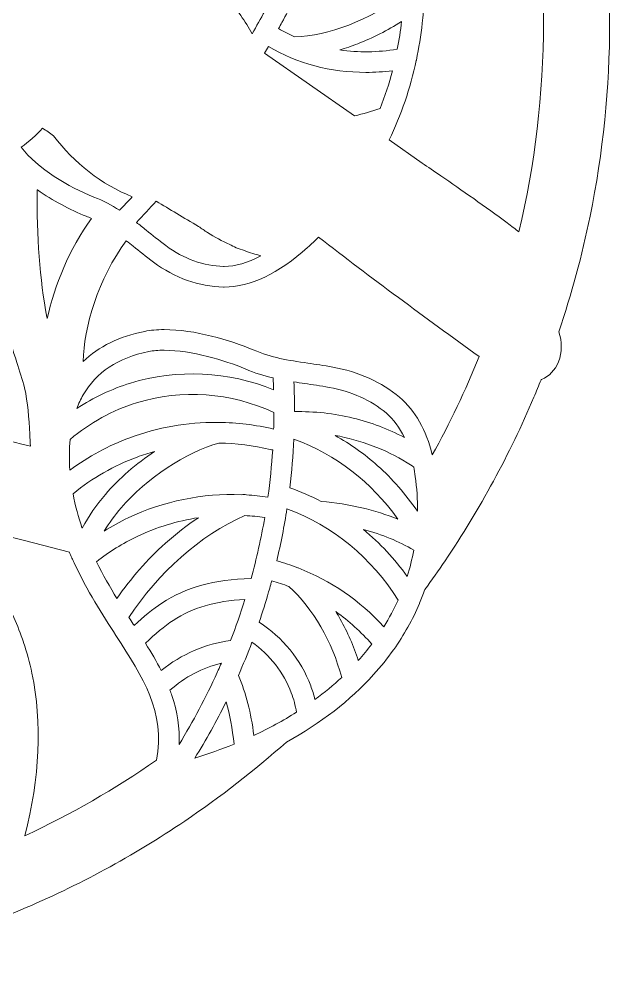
# Model space of a CAD drawing. Header units: inches. Extents: x -8.5 to 16.5, y -24.5 to 7.3.
# Drawn here: x -3.644 to -1.5, y -24.5 to -20.99 of the extents above; entities that cross this region are included whole.
import ezdxf

# ---------------------------------------------------------------- set-up
doc = ezdxf.new("R2010")
doc.units = ezdxf.units.IN
doc.header["$MEASUREMENT"] = 0
doc.layers.add('Layer 3', color=7, linetype='Continuous')

msp = doc.modelspace()

# ---------------------------------------------------------------- linework, layer by layer
at = {"layer": 'Layer 3', "lineweight": 0}
for points, knots in [([(-1.5, -21), (-1.5, -20.7626), (-1.5239, -20.5253), (-1.5711, -20.2947), (-1.6171, -20.0699), (-1.6857, -19.8489), (-1.7751, -19.6376), (-1.8218, -19.5272), (-1.8744, -19.4189), (-1.9324, -19.3135), (-1.9298, -19.3047), (-1.9274, -19.2958), (-1.9253, -19.2869), (-1.9223, -19.2747), (-1.9257, -19.2618), (-1.9342, -19.2526), (-1.9428, -19.2434), (-1.9553, -19.2391), (-1.9677, -19.2411), (-1.9695, -19.2414), (-1.9712, -19.2417), (-1.973, -19.2419), (-2.0122, -19.1745), (-2.0537, -19.1084), (-2.0973, -19.0438), (-2.0912, -19.0057), (-2.0899, -18.9671), (-2.0936, -18.9293), (-2.0946, -18.9194), (-2.1001, -18.9016), (-2.1259, -18.8937), (-2.131, -18.8921), (-2.1376, -18.8907), (-2.146, -18.8892), (-2.1585, -18.8871), (-2.1759, -18.8848), (-2.1976, -18.8826), (-2.2031, -18.882), (-2.2087, -18.8814), (-2.2142, -18.8809), (-2.3097, -18.7556), (-2.4138, -18.6364), (-2.5251, -18.5251), (-2.6563, -18.3939), (-2.7984, -18.2728), (-2.9487, -18.1639), (-2.9186, -18.0912), (-2.9001, -18.0139), (-2.8951, -17.9351), (-2.8937, -17.9131), (-2.8895, -17.8461), (-2.9355, -17.8078), (-2.9716, -17.7778), (-3.0198, -17.7808), (-3.0529, -17.7856), (-3.1282, -17.7967), (-3.2013, -17.8215), (-3.2701, -17.8592), (-3.2987, -17.8749), (-3.3258, -17.8924), (-3.3516, -17.9118), (-3.3801, -17.8965), (-3.4089, -17.8816), (-3.4379, -17.8671), (-3.4616, -17.8144), (-3.4887, -17.764), (-3.5144, -17.7163), (-3.5376, -17.6731), (-3.586, -17.5831), (-3.6735, -17.5726), (-3.7375, -17.5649), (-3.7997, -17.6005), (-3.8584, -17.6786), (-3.8608, -17.6817), (-3.8632, -17.6849), (-3.8655, -17.688), (-4.0059, -17.64), (-4.1495, -17.6008), (-4.2947, -17.5711), (-4.5253, -17.5239), (-4.7626, -17.5), (-5, -17.5), (-5.2374, -17.5), (-5.4747, -17.5239), (-5.7053, -17.5711), (-5.7361, -17.5774), (-5.7667, -17.5841), (-5.7973, -17.5913), (-5.8108, -17.5933), (-5.8242, -17.5965), (-5.8375, -17.6009), (-5.8891, -17.6136), (-5.9404, -17.6274), (-5.9914, -17.6425), (-5.9921, -17.6417), (-5.9928, -17.641), (-5.9935, -17.6403), (-6.0027, -17.6311), (-6.0161, -17.6273), (-6.0287, -17.6304), (-6.0726, -17.6409), (-6.113, -17.6619), (-6.1495, -17.6932), (-6.2214, -17.7182), (-6.2924, -17.7455), (-6.3624, -17.7751), (-6.5698, -17.8628), (-6.7698, -17.9714), (-6.9569, -18.0978), (-7.1422, -18.223), (-7.3165, -18.3668), (-7.4749, -18.5251), (-7.6332, -18.6835), (-7.777, -18.8578), (-7.9022, -19.0431), (-8.0286, -19.2302), (-8.1372, -19.4302), (-8.2249, -19.6376), (-8.3143, -19.8489), (-8.3829, -20.0699), (-8.4289, -20.2947), (-8.4761, -20.5253), (-8.5, -20.7626), (-8.5, -21), (-8.5, -21.2374), (-8.4761, -21.4747), (-8.4289, -21.7053), (-8.3829, -21.9301), (-8.3143, -22.1511), (-8.2249, -22.3624), (-8.2081, -22.4023), (-8.1904, -22.4419), (-8.172, -22.4812), (-8.1744, -22.4943), (-8.175, -22.5074), (-8.1739, -22.5205), (-8.1708, -22.5579), (-8.1534, -22.5888), (-8.1248, -22.6075), (-8.1183, -22.6117), (-8.1115, -22.6152), (-8.1043, -22.618), (-8.0434, -22.7346), (-7.9758, -22.848), (-7.9022, -22.9569), (-7.7901, -23.1229), (-7.663, -23.2801), (-7.5239, -23.4249), (-7.5185, -23.5009), (-7.508, -23.579), (-7.4924, -23.6589), (-7.4898, -23.672), (-7.4805, -23.6827), (-7.4678, -23.6871), (-7.4639, -23.6885), (-7.4597, -23.6892), (-7.4556, -23.6892), (-7.4468, -23.6892), (-7.438, -23.686), (-7.4311, -23.68), (-7.3982, -23.6515), (-7.3648, -23.629), (-7.3297, -23.612), (-7.212, -23.717), (-7.0872, -23.8142), (-6.9569, -23.9022), (-6.7698, -24.0286), (-6.5698, -24.1372), (-6.3624, -24.2249), (-6.1511, -24.3143), (-5.9301, -24.3829), (-5.7053, -24.4289), (-5.4747, -24.4761), (-5.2374, -24.5), (-5, -24.5), (-4.7626, -24.5), (-4.5253, -24.4761), (-4.2947, -24.4289), (-4.0699, -24.3829), (-3.8489, -24.3143), (-3.6376, -24.2249), (-3.4302, -24.1372), (-3.2302, -24.0286), (-3.0431, -23.9022), (-2.914, -23.815), (-2.7904, -23.7189), (-2.6737, -23.615), (-2.5492, -23.5467), (-2.4425, -23.4645), (-2.3571, -23.3702), (-2.3307, -23.3411), (-2.3066, -23.311), (-2.2845, -23.2799), (-2.2844, -23.2797), (-2.2842, -23.2794), (-2.284, -23.2791), (-2.2465, -23.2261), (-2.2153, -23.1703), (-2.1907, -23.1121), (-2.1906, -23.1118), (-2.1905, -23.1115), (-2.1904, -23.1112), (-2.1834, -23.0948), (-2.177, -23.0781), (-2.1711, -23.0612), (-2.146, -23.0269), (-2.1215, -22.9921), (-2.0978, -22.9569), (-1.9714, -22.7698), (-1.8628, -22.5698), (-1.7751, -22.3624), (-1.7662, -22.3414), (-1.7576, -22.3204), (-1.7491, -22.2992), (-1.7485, -22.299), (-1.7478, -22.2987), (-1.7472, -22.2985), (-1.7197, -22.2869), (-1.698, -22.2641), (-1.686, -22.2343), (-1.6724, -22.2003), (-1.672, -22.1601), (-1.6848, -22.1251), (-1.6382, -21.9877), (-1.6001, -21.8472), (-1.5711, -21.7053), (-1.5239, -21.4747), (-1.5, -21.2374), (-1.5, -21)], [0, 0, 0, 0, 1, 1, 1, 2, 2, 2, 3, 3, 3, 4, 4, 4, 5, 5, 5, 6, 6, 6, 7, 7, 7, 8, 8, 8, 9, 9, 9, 10, 10, 10, 11, 11, 11, 12, 12, 12, 13, 13, 13, 14, 14, 14, 15, 15, 15, 16, 16, 16, 17, 17, 17, 18, 18, 18, 19, 19, 19, 20, 20, 20, 21, 21, 21, 22, 22, 22, 23, 23, 23, 24, 24, 24, 25, 25, 25, 26, 26, 26, 27, 27, 27, 28, 28, 28, 29, 29, 29, 30, 30, 30, 31, 31, 31, 32, 32, 32, 33, 33, 33, 34, 34, 34, 35, 35, 35, 36, 36, 36, 37, 37, 37, 38, 38, 38, 39, 39, 39, 40, 40, 40, 41, 41, 41, 42, 42, 42, 43, 43, 43, 44, 44, 44, 45, 45, 45, 46, 46, 46, 47, 47, 47, 48, 48, 48, 49, 49, 49, 50, 50, 50, 51, 51, 51, 52, 52, 52, 53, 53, 53, 54, 54, 54, 55, 55, 55, 56, 56, 56, 57, 57, 57, 58, 58, 58, 59, 59, 59, 60, 60, 60, 61, 61, 61, 62, 62, 62, 63, 63, 63, 64, 64, 64, 65, 65, 65, 66, 66, 66, 67, 67, 67, 68, 68, 68, 69, 69, 69, 70, 70, 70, 71, 71, 71, 72, 72, 72, 73, 73, 73, 74, 74, 74, 75, 75, 75, 76, 76, 76, 76]), ([(-1.8299, -21.762), (-1.8426, -21.7519), (-1.8567, -21.741), (-1.8724, -21.7291), (-1.9484, -21.6717), (-2.0396, -21.6091), (-2.1128, -21.5589), (-2.1377, -21.5418), (-2.1612, -21.5256), (-2.1804, -21.5122), (-2.1804, -21.5122), (-2.3009, -21.4281), (-2.3009, -21.4281), (-2.2566, -21.337), (-2.2236, -21.2403), (-2.2021, -21.1392), (-2.202, -21.1388), (-2.2019, -21.1384), (-2.2019, -21.1379), (-2.1926, -21.0941), (-2.1855, -21.0495), (-2.1806, -21.0042), (-2.1777, -20.9775), (-2.1756, -20.9507), (-2.1742, -20.9237), (-2.1742, -20.9235), (-2.1742, -20.9233), (-2.1742, -20.9232), (-2.1606, -20.6529), (-2.223, -20.3667), (-2.3566, -20.0887), (-2.3566, -20.0887), (-2.3566, -20.0886), (-2.3566, -20.0886), (-2.3615, -20.0786), (-2.3664, -20.0685), (-2.3714, -20.0585), (-2.3777, -20.046), (-2.3905, -20.038), (-2.4045, -20.0378), (-2.4186, -20.0377), (-2.4316, -20.0454), (-2.4381, -20.0579), (-2.55, -20.2715), (-2.6963, -20.3335), (-2.8787, -20.3929), (-2.8788, -20.3929), (-2.8789, -20.3929), (-2.879, -20.3929), (-2.8963, -20.3986), (-2.914, -20.4042), (-2.932, -20.4099), (-2.95, -20.4156), (-2.9683, -20.4215), (-2.987, -20.4275), (-2.9871, -20.4276), (-2.9872, -20.4276), (-2.9873, -20.4276), (-3.0223, -20.439), (-3.0584, -20.4512), (-3.0955, -20.465), (-3.0976, -20.4606), (-3.0998, -20.4563), (-3.1021, -20.452), (-3.1289, -20.4014), (-3.1926, -20.3308), (-3.2663, -20.2583), (-3.2373, -20.1826), (-3.208, -20.1089), (-3.1796, -20.0378), (-3.1796, -20.0378), (-2.9009, -19.9375), (-2.9009, -19.9375), (-2.8909, -19.9339), (-2.8804, -19.9301), (-2.8696, -19.9258), (-2.8407, -19.9517), (-2.8006, -19.9698), (-2.7572, -19.9759), (-2.7417, -19.9781), (-2.7263, -19.9791), (-2.7111, -19.9791), (-2.6263, -19.9791), (-2.5456, -19.9482), (-2.4672, -19.9182), (-2.3775, -19.8839), (-2.2927, -19.8514), (-2.2082, -19.8663), (-2.2044, -19.867), (-2.2004, -19.8678), (-2.1963, -19.8686), (-2.1701, -19.8738), (-2.1376, -19.8802), (-2.1057, -19.8654), (-2.0728, -19.8502), (-2.0506, -19.8158), (-2.0479, -19.7758), (-2.046, -19.7485), (-2.0523, -19.7206), (-2.0678, -19.6879), (-2.0835, -19.6548), (-2.1048, -19.6242), (-2.1309, -19.5968), (-2.1126, -19.5829), (-2.0952, -19.568), (-2.0788, -19.5521), (-1.8622, -19.9883), (-1.7404, -20.4799), (-1.7404, -21), (-1.7404, -21.2624), (-1.7714, -21.5175), (-1.8299, -21.762)], [0, 0, 0, 0, 1, 1, 1, 2, 2, 2, 3, 3, 3, 4, 4, 4, 5, 5, 5, 6, 6, 6, 7, 7, 7, 8, 8, 8, 9, 9, 9, 10, 10, 10, 11, 11, 11, 12, 12, 12, 13, 13, 13, 14, 14, 14, 15, 15, 15, 16, 16, 16, 17, 17, 17, 18, 18, 18, 19, 19, 19, 20, 20, 20, 21, 21, 21, 22, 22, 22, 23, 23, 23, 24, 24, 24, 25, 25, 25, 26, 26, 26, 27, 27, 27, 28, 28, 28, 29, 29, 29, 30, 30, 30, 31, 31, 31, 32, 32, 32, 33, 33, 33, 34, 34, 34, 35, 35, 35, 36, 36, 36, 37, 37, 37, 37]), ([(-2.9041, -20.6295), (-2.8896, -20.7492), (-2.8425, -20.8521), (-2.7522, -20.96), (-2.7672, -20.9877), (-2.7825, -21.0151), (-2.7982, -21.0423), (-2.8232, -20.9965), (-2.8532, -20.9537), (-2.8879, -20.9144), (-2.9025, -20.8979), (-2.93, -20.8735), (-2.9643, -20.8451), (-2.9605, -20.8008), (-2.9671, -20.7542), (-2.9832, -20.7085), (-2.9755, -20.6367), (-2.9625, -20.5641), (-2.9441, -20.4925), (-2.9323, -20.4887), (-2.9208, -20.485), (-2.9093, -20.4814), (-2.909, -20.4813), (-2.9087, -20.4812), (-2.9083, -20.4811), (-2.9109, -20.5364), (-2.9095, -20.5845), (-2.9041, -20.6295)], [0, 0, 0, 0, 1, 1, 1, 2, 2, 2, 3, 3, 3, 4, 4, 4, 5, 5, 5, 6, 6, 6, 7, 7, 7, 8, 8, 8, 9, 9, 9, 9]), ([(-2.6442, -21.0537), (-2.6641, -21.0447), (-2.6834, -21.0346), (-2.7022, -21.0234), (-2.6981, -21.016), (-2.694, -21.0086), (-2.69, -21.0012), (-2.6612, -20.9482), (-2.6338, -20.8947), (-2.6079, -20.8406), (-2.5844, -20.8449), (-2.5604, -20.847), (-2.536, -20.847), (-2.5118, -20.847), (-2.4873, -20.8449), (-2.4625, -20.8408), (-2.4053, -20.8311), (-2.3497, -20.8108), (-2.2973, -20.7804), (-2.2815, -20.7713), (-2.266, -20.7612), (-2.2508, -20.7502), (-2.2473, -20.8015), (-2.2466, -20.8522), (-2.2485, -20.9022), (-2.3766, -20.9944), (-2.5194, -21.0492), (-2.6442, -21.0537)], [0, 0, 0, 0, 1, 1, 1, 2, 2, 2, 3, 3, 3, 4, 4, 4, 5, 5, 5, 6, 6, 6, 7, 7, 7, 8, 8, 8, 9, 9, 9, 9]), ([(-2.4797, -21.1011), (-2.4581, -21.0946), (-2.4363, -21.0871), (-2.4143, -21.0785), (-2.3602, -21.0573), (-2.3071, -21.0302), (-2.2557, -20.9976), (-2.2595, -21.0316), (-2.2646, -21.0653), (-2.271, -21.0985), (-2.3423, -21.1099), (-2.4126, -21.1107), (-2.4797, -21.1011)], [0, 0, 0, 0, 1, 1, 1, 2, 2, 2, 3, 3, 3, 4, 4, 4, 4]), ([(-2.2888, -21.1768), (-2.301, -21.2235), (-2.3159, -21.2693), (-2.3335, -21.3139), (-2.3643, -21.3247), (-2.3954, -21.3335), (-2.4265, -21.3404), (-2.4265, -21.3404), (-2.7531, -21.1125), (-2.7531, -21.1125), (-2.7484, -21.1046), (-2.7438, -21.0967), (-2.7391, -21.0887), (-2.6345, -21.1508), (-2.5128, -21.1827), (-2.3851, -21.1827), (-2.3533, -21.1827), (-2.3211, -21.1807), (-2.2888, -21.1768)], [0, 0, 0, 0, 1, 1, 1, 2, 2, 2, 3, 3, 3, 4, 4, 4, 5, 5, 5, 6, 6, 6, 6]), ([(-3.6368, -21.4544), (-3.6086, -21.4342), (-3.5824, -21.4109), (-3.559, -21.3852), (-3.5458, -21.3944), (-3.5324, -21.4035), (-3.519, -21.4126), (-3.444, -21.5127), (-3.3455, -21.5896), (-3.2333, -21.6342), (-3.2486, -21.6507), (-3.2641, -21.6671), (-3.2797, -21.6832), (-3.3076, -21.6652), (-3.3376, -21.6491), (-3.3731, -21.6353), (-3.4636, -21.6001), (-3.5774, -21.5311), (-3.6368, -21.4544)], [0, 0, 0, 0, 1, 1, 1, 2, 2, 2, 3, 3, 3, 4, 4, 4, 5, 5, 5, 6, 6, 6, 6]), ([(-3.828, -21.5367), (-3.7974, -21.5304), (-3.7678, -21.5216), (-3.7393, -21.5104), (-3.7346, -21.5086), (-3.73, -21.5067), (-3.7254, -21.5047), (-3.7355, -21.724), (-3.7238, -21.9237), (-3.6905, -22.0998), (-3.6814, -22.1481), (-3.6668, -22.1927), (-3.6527, -22.2359), (-3.6422, -22.2679), (-3.6323, -22.2982), (-3.6249, -22.3288), (-3.6121, -22.3819), (-3.609, -22.4379), (-3.6056, -22.4972), (-3.6048, -22.5115), (-3.604, -22.526), (-3.603, -22.5407), (-3.7972, -22.4917), (-3.9922, -22.4444), (-4.1877, -22.3988), (-4.1802, -22.3835), (-4.1745, -22.3694), (-4.1711, -22.3568), (-4.126, -22.1916), (-4.0573, -21.962), (-3.9856, -21.8071), (-3.947, -21.7237), (-3.8968, -21.6375), (-3.828, -21.5367)], [0, 0, 0, 0, 1, 1, 1, 2, 2, 2, 3, 3, 3, 4, 4, 4, 5, 5, 5, 6, 6, 6, 7, 7, 7, 8, 8, 8, 9, 9, 9, 10, 10, 10, 11, 11, 11, 11]), ([(-3.5423, -22.0767), (-3.5426, -22.0751), (-3.5429, -22.0735), (-3.5432, -22.0719), (-3.5694, -21.9333), (-3.5813, -21.7782), (-3.5787, -21.6088), (-3.5783, -21.6091), (-3.5779, -21.6093), (-3.5775, -21.6096), (-3.524, -21.6473), (-3.4594, -21.6821), (-3.4003, -21.7051), (-3.3938, -21.7077), (-3.3875, -21.7103), (-3.3814, -21.713), (-3.4621, -21.8246), (-3.5158, -21.9568), (-3.5423, -22.0767)], [0, 0, 0, 0, 1, 1, 1, 2, 2, 2, 3, 3, 3, 4, 4, 4, 5, 5, 5, 6, 6, 6, 6]), ([(-2.9924, -21.7423), (-2.9818, -21.7499), (-2.971, -21.7572), (-2.96, -21.7642), (-2.9342, -21.7806), (-2.9074, -21.7952), (-2.8798, -21.8079), (-2.8666, -21.8153), (-2.8476, -21.8236), (-2.8257, -21.8302), (-2.8062, -21.8372), (-2.7864, -21.8434), (-2.7662, -21.8487), (-2.8136, -21.8741), (-2.8588, -21.8872), (-2.9001, -21.8872), (-2.9001, -21.8872), (-2.902, -21.8872), (-2.902, -21.8872), (-2.9731, -21.8865), (-3.0475, -21.8598), (-3.1115, -21.8119), (-3.1379, -21.7921), (-3.1608, -21.7737), (-3.1828, -21.7559), (-3.1949, -21.7462), (-3.2067, -21.7367), (-3.2184, -21.7276), (-3.1941, -21.7023), (-3.1701, -21.6766), (-3.1466, -21.6504), (-3.098, -21.6799), (-3.0468, -21.7104), (-2.9924, -21.7423)], [0, 0, 0, 0, 1, 1, 1, 2, 2, 2, 3, 3, 3, 4, 4, 4, 5, 5, 5, 6, 6, 6, 7, 7, 7, 8, 8, 8, 9, 9, 9, 10, 10, 10, 11, 11, 11, 11]), ([(-2.144, -22.5724), (-2.1659, -22.4821), (-2.2059, -22.4117), (-2.2633, -22.3627), (-2.3269, -22.3085), (-2.4128, -22.2696), (-2.505, -22.2532), (-2.5385, -22.2472), (-2.5678, -22.2429), (-2.5961, -22.2387), (-2.669, -22.2279), (-2.7265, -22.2194), (-2.7941, -22.1907), (-2.878, -22.155), (-3.0071, -22.1169), (-3.1175, -22.1169), (-3.1433, -22.1169), (-3.1672, -22.119), (-3.1884, -22.1233), (-3.2804, -22.1417), (-3.3551, -22.1783), (-3.4116, -22.2327), (-3.4102, -22.1106), (-3.3568, -21.9311), (-3.2551, -21.7941), (-3.2468, -21.8006), (-3.2385, -21.8073), (-3.2299, -21.8143), (-3.2083, -21.8316), (-3.1839, -21.8513), (-3.1564, -21.8719), (-3.0798, -21.9293), (-2.9897, -21.9613), (-2.9027, -21.9622), (-2.9018, -21.9622), (-2.9009, -21.9622), (-2.9001, -21.9622), (-2.8049, -21.9622), (-2.7028, -21.9138), (-2.5966, -21.8183), (-2.5831, -21.8062), (-2.57, -21.7938), (-2.5571, -21.7813), (-2.3656, -21.9284), (-2.1701, -22.0738), (-1.9744, -22.215), (-2.0238, -22.338), (-2.0805, -22.4573), (-2.144, -22.5724)], [0, 0, 0, 0, 1, 1, 1, 2, 2, 2, 3, 3, 3, 4, 4, 4, 5, 5, 5, 6, 6, 6, 7, 7, 7, 8, 8, 8, 9, 9, 9, 10, 10, 10, 11, 11, 11, 12, 12, 12, 13, 13, 13, 14, 14, 14, 15, 15, 15, 16, 16, 16, 16]), ([(-3.2399, -22.3112), (-3.308, -22.3323), (-3.374, -22.3638), (-3.4347, -22.4039), (-3.4283, -22.3865), (-3.4207, -22.3698), (-3.4117, -22.354), (-3.365, -22.2719), (-3.285, -22.219), (-3.1738, -22.1968), (-3.1573, -22.1935), (-3.1384, -22.1919), (-3.1175, -22.1919), (-3.0182, -22.1919), (-2.897, -22.2284), (-2.8234, -22.2597), (-2.7879, -22.2747), (-2.7549, -22.2849), (-2.7223, -22.2925), (-2.7215, -22.3069), (-2.7209, -22.3212), (-2.7204, -22.3356), (-2.8838, -22.2682), (-3.0708, -22.259), (-3.2399, -22.3112)], [0, 0, 0, 0, 1, 1, 1, 2, 2, 2, 3, 3, 3, 4, 4, 4, 5, 5, 5, 6, 6, 6, 7, 7, 7, 8, 8, 8, 8]), ([(-2.6465, -22.3069), (-2.6336, -22.3089), (-2.6205, -22.3108), (-2.6071, -22.3128), (-2.5793, -22.3169), (-2.5505, -22.3212), (-2.5181, -22.327), (-2.4388, -22.3411), (-2.3656, -22.374), (-2.312, -22.4198), (-2.2849, -22.4428), (-2.2627, -22.4726), (-2.2452, -22.5088), (-2.304, -22.478), (-2.3663, -22.4544), (-2.4311, -22.4385), (-2.5011, -22.4212), (-2.5727, -22.4134), (-2.6443, -22.415), (-2.6442, -22.3789), (-2.6449, -22.3429), (-2.6465, -22.3069)], [0, 0, 0, 0, 1, 1, 1, 2, 2, 2, 3, 3, 3, 4, 4, 4, 5, 5, 5, 6, 6, 6, 7, 7, 7, 7]), ([(-2.9201, -22.4539), (-2.9221, -22.4538), (-2.9241, -22.4537), (-2.9262, -22.4539), (-3.0337, -22.4536), (-3.1415, -22.4722), (-3.242, -22.5095), (-3.3197, -22.5384), (-3.3927, -22.5779), (-3.4599, -22.6272), (-3.4627, -22.59), (-3.4628, -22.5524), (-3.4592, -22.5156), (-3.3879, -22.4555), (-3.3047, -22.4097), (-3.2177, -22.3828), (-3.0548, -22.3325), (-2.8734, -22.3454), (-2.7192, -22.4181), (-2.7193, -22.4382), (-2.7196, -22.4583), (-2.7202, -22.4784), (-2.7855, -22.4627), (-2.8527, -22.4546), (-2.9201, -22.4539)], [0, 0, 0, 0, 1, 1, 1, 2, 2, 2, 3, 3, 3, 4, 4, 4, 5, 5, 5, 6, 6, 6, 7, 7, 7, 8, 8, 8, 8]), ([(-2.8192, -22.7174), (-2.8248, -22.7158), (-2.8308, -22.7154), (-2.8367, -22.7165), (-2.9779, -22.711), (-3.1201, -22.7396), (-3.2479, -22.8006), (-3.2777, -22.8148), (-3.3068, -22.8308), (-3.3349, -22.8485), (-3.3168, -22.8189), (-3.2965, -22.7907), (-3.274, -22.7644), (-3.1831, -22.658), (-3.0377, -22.5619), (-2.9188, -22.5289), (-2.8561, -22.5296), (-2.7935, -22.5374), (-2.7329, -22.5524), (-2.7298, -22.5531), (-2.7267, -22.5534), (-2.7236, -22.5534), (-2.7273, -22.611), (-2.7331, -22.6685), (-2.741, -22.7256), (-2.767, -22.7217), (-2.7931, -22.719), (-2.8192, -22.7174)], [0, 0, 0, 0, 1, 1, 1, 2, 2, 2, 3, 3, 3, 4, 4, 4, 5, 5, 5, 6, 6, 6, 7, 7, 7, 8, 8, 8, 9, 9, 9, 9]), ([(-2.2687, -22.8059), (-2.3509, -22.7722), (-2.4442, -22.7504), (-2.5474, -22.7409), (-2.5842, -22.7217), (-2.6223, -22.7052), (-2.6613, -22.6917), (-2.6542, -22.6327), (-2.6492, -22.5736), (-2.6466, -22.5144), (-2.4915, -22.5727), (-2.3668, -22.6687), (-2.2687, -22.8059)], [0, 0, 0, 0, 1, 1, 1, 2, 2, 2, 3, 3, 3, 4, 4, 4, 4]), ([(-2.3425, -22.6114), (-2.3897, -22.5692), (-2.4414, -22.5325), (-2.4972, -22.5013), (-2.405, -22.5177), (-2.3157, -22.5512), (-2.2357, -22.6004), (-2.2275, -22.6054), (-2.2193, -22.6107), (-2.2113, -22.6161), (-2.2092, -22.6271), (-2.2073, -22.6385), (-2.2058, -22.6502), (-2.2001, -22.693), (-2.1975, -22.7352), (-2.1979, -22.7765), (-2.2411, -22.7142), (-2.2894, -22.6589), (-2.3425, -22.6114)], [0, 0, 0, 0, 1, 1, 1, 2, 2, 2, 3, 3, 3, 4, 4, 4, 5, 5, 5, 6, 6, 6, 6]), ([(-3.4153, -22.8378), (-3.4155, -22.8372), (-3.4157, -22.8366), (-3.416, -22.836), (-3.4289, -22.7994), (-3.4404, -22.7575), (-3.4486, -22.7131), (-3.3782, -22.6558), (-3.3, -22.611), (-3.2159, -22.5798), (-3.1951, -22.5721), (-3.174, -22.5653), (-3.1526, -22.5593), (-3.2192, -22.6039), (-3.2817, -22.658), (-3.331, -22.7157), (-3.3632, -22.7534), (-3.3914, -22.7942), (-3.4153, -22.8378)], [0, 0, 0, 0, 1, 1, 1, 2, 2, 2, 3, 3, 3, 4, 4, 4, 5, 5, 5, 6, 6, 6, 6]), ([(-2.32, -23.196), (-2.4071, -23.1012), (-2.514, -23.028), (-2.6305, -22.9828), (-2.6311, -22.9826), (-2.6317, -22.9823), (-2.6324, -22.9821), (-2.6575, -22.9724), (-2.683, -22.9641), (-2.7088, -22.9571), (-2.6939, -22.8941), (-2.6815, -22.8309), (-2.6717, -22.7676), (-2.5071, -22.8282), (-2.3623, -22.9472), (-2.2684, -23.0997), (-2.2833, -23.1327), (-2.3005, -23.1648), (-2.32, -23.196)], [0, 0, 0, 0, 1, 1, 1, 2, 2, 2, 3, 3, 3, 4, 4, 4, 5, 5, 5, 6, 6, 6, 6]), ([(-3.146, -23.6814), (-3.2964, -23.7856), (-3.4561, -23.8775), (-3.6234, -23.9555), (-3.5695, -23.7454), (-3.5605, -23.5447), (-3.5979, -23.3649), (-3.6058, -23.3265), (-3.6159, -23.2892), (-3.6281, -23.2531), (-3.6282, -23.2528), (-3.6283, -23.2525), (-3.6284, -23.2522), (-3.649, -23.191), (-3.6756, -23.1332), (-3.7079, -23.0793), (-3.7083, -23.0787), (-3.7086, -23.0781), (-3.7089, -23.0776), (-3.7222, -23.0556), (-3.7363, -23.0343), (-3.7514, -23.0136), (-3.7782, -22.9771), (-3.8079, -22.9427), (-3.8404, -22.9106), (-3.8407, -22.9102), (-3.8411, -22.9098), (-3.8415, -22.9095), (-3.8423, -22.9086), (-3.8432, -22.9078), (-3.844, -22.907), (-3.8447, -22.9063), (-3.8454, -22.9056), (-3.8461, -22.9049), (-3.8883, -22.8639), (-3.9351, -22.8267), (-3.9863, -22.7934), (-3.8109, -22.8359), (-3.636, -22.8798), (-3.4619, -22.9249), (-3.4589, -22.9319), (-3.456, -22.9388), (-3.4529, -22.9457), (-3.4528, -22.946), (-3.4526, -22.9464), (-3.4525, -22.9467), (-3.4499, -22.9526), (-3.4473, -22.9584), (-3.4446, -22.9641), (-3.4445, -22.9644), (-3.4444, -22.9647), (-3.4442, -22.965), (-3.3975, -23.0663), (-3.3425, -23.1511), (-3.2926, -23.2282), (-3.1933, -23.3814), (-3.1131, -23.5051), (-3.146, -23.6814)], [0, 0, 0, 0, 1, 1, 1, 2, 2, 2, 3, 3, 3, 4, 4, 4, 5, 5, 5, 6, 6, 6, 7, 7, 7, 8, 8, 8, 9, 9, 9, 10, 10, 10, 11, 11, 11, 12, 12, 12, 13, 13, 13, 14, 14, 14, 15, 15, 15, 16, 16, 16, 17, 17, 17, 18, 18, 18, 19, 19, 19, 19]), ([(-3.2892, -23.0937), (-3.3147, -23.0522), (-3.34, -23.008), (-3.3635, -22.9602), (-3.3174, -22.924), (-3.2678, -22.8931), (-3.2157, -22.8683), (-3.1454, -22.8347), (-3.0702, -22.8119), (-2.9935, -22.8001), (-3.0348, -22.8276), (-3.0748, -22.8587), (-3.1132, -22.8932), (-3.1795, -22.9527), (-3.2385, -23.02), (-3.2892, -23.0937)], [0, 0, 0, 0, 1, 1, 1, 2, 2, 2, 3, 3, 3, 4, 4, 4, 5, 5, 5, 5]), ([(-2.8248, -22.7922), (-2.8006, -22.7936), (-2.7765, -22.7961), (-2.7525, -22.7997), (-2.7654, -22.8743), (-2.7819, -22.9484), (-2.802, -23.0215), (-2.9368, -23.0247), (-3.0375, -23.0525), (-3.1257, -23.1103), (-3.1595, -23.1324), (-3.1922, -23.1588), (-3.2267, -23.192), (-3.2277, -23.1905), (-3.2287, -23.1889), (-3.2297, -23.1874), (-3.2349, -23.1794), (-3.2401, -23.1713), (-3.2454, -23.1632), (-3.1395, -22.9991), (-2.9878, -22.8651), (-2.8248, -22.7922)], [0, 0, 0, 0, 1, 1, 1, 2, 2, 2, 3, 3, 3, 4, 4, 4, 5, 5, 5, 6, 6, 6, 7, 7, 7, 7]), ([(-2.2354, -23.0137), (-2.2805, -22.95), (-2.3341, -22.8926), (-2.3938, -22.8431), (-2.3261, -22.8609), (-2.2651, -22.8858), (-2.2114, -22.9178), (-2.2174, -22.9504), (-2.2254, -22.9824), (-2.2354, -23.0137)], [0, 0, 0, 0, 1, 1, 1, 2, 2, 2, 3, 3, 3, 3]), ([(-2.5702, -23.4606), (-2.5744, -23.4436), (-2.5795, -23.4268), (-2.5856, -23.4105), (-2.6206, -23.3166), (-2.6882, -23.2337), (-2.7729, -23.1798), (-2.7606, -23.1435), (-2.7491, -23.1069), (-2.7384, -23.0698), (-2.7384, -23.0697), (-2.7383, -23.0696), (-2.7383, -23.0695), (-2.7357, -23.0606), (-2.7332, -23.0516), (-2.7307, -23.0427), (-2.7295, -23.0384), (-2.7284, -23.034), (-2.7272, -23.0297), (-2.706, -23.0355), (-2.685, -23.0423), (-2.6644, -23.0501), (-2.5766, -23.1308), (-2.5078, -23.2498), (-2.4731, -23.3803), (-2.5032, -23.4083), (-2.5356, -23.4351), (-2.5702, -23.4606)], [0, 0, 0, 0, 1, 1, 1, 2, 2, 2, 3, 3, 3, 4, 4, 4, 5, 5, 5, 6, 6, 6, 7, 7, 7, 8, 8, 8, 9, 9, 9, 9]), ([(-3.1855, -23.2565), (-3.1503, -23.2216), (-3.1178, -23.1947), (-3.0847, -23.173), (-3.014, -23.1267), (-2.9323, -23.1027), (-2.8243, -23.0973), (-2.8399, -23.1475), (-2.8573, -23.1973), (-2.8764, -23.2464), (-2.9674, -23.2575), (-3.0551, -23.2957), (-3.1284, -23.3557), (-3.1454, -23.3224), (-3.1648, -23.2895), (-3.1855, -23.2565)], [0, 0, 0, 0, 1, 1, 1, 2, 2, 2, 3, 3, 3, 4, 4, 4, 5, 5, 5, 5]), ([(-2.4129, -23.3191), (-2.4298, -23.2665), (-2.4517, -23.2161), (-2.4784, -23.1685), (-2.4835, -23.1592), (-2.4889, -23.1501), (-2.4943, -23.1412), (-2.4469, -23.1752), (-2.403, -23.2148), (-2.3637, -23.2595), (-2.3791, -23.2798), (-2.3955, -23.2997), (-2.4129, -23.3191)], [0, 0, 0, 0, 1, 1, 1, 2, 2, 2, 3, 3, 3, 4, 4, 4, 4]), ([(-2.7921, -23.5911), (-2.8021, -23.5086), (-2.8206, -23.4369), (-2.8482, -23.3736), (-2.8307, -23.3338), (-2.8143, -23.2934), (-2.7989, -23.2525), (-2.7345, -23.2977), (-2.6832, -23.3632), (-2.6559, -23.4367), (-2.6475, -23.4591), (-2.6412, -23.4825), (-2.6372, -23.5065), (-2.6852, -23.537), (-2.7369, -23.5653), (-2.7921, -23.5911)], [0, 0, 0, 0, 1, 1, 1, 2, 2, 2, 3, 3, 3, 4, 4, 4, 5, 5, 5, 5]), ([(-3.0637, -23.6236), (-3.0609, -23.5634), (-3.0696, -23.505), (-3.0899, -23.4455), (-3.092, -23.4393), (-3.0942, -23.4331), (-3.0965, -23.427), (-3.0424, -23.3784), (-2.978, -23.3445), (-2.91, -23.3285), (-2.9137, -23.3369), (-2.9174, -23.3454), (-2.9212, -23.3539), (-2.923, -23.3567), (-2.9243, -23.3597), (-2.9253, -23.3629), (-2.9657, -23.4524), (-3.0119, -23.5396), (-3.0637, -23.6236)], [0, 0, 0, 0, 1, 1, 1, 2, 2, 2, 3, 3, 3, 4, 4, 4, 5, 5, 5, 6, 6, 6, 6]), ([(-3.0063, -23.6733), (-2.9652, -23.6073), (-2.9274, -23.5393), (-2.8929, -23.4695), (-2.8792, -23.5154), (-2.8696, -23.5661), (-2.864, -23.6226), (-2.9094, -23.6411), (-2.9568, -23.658), (-3.0063, -23.6733)], [0, 0, 0, 0, 1, 1, 1, 2, 2, 2, 3, 3, 3, 3])]:
    msp.add_open_spline(points, degree=3, knots=knots, dxfattribs=at)

doc.saveas('drawing.dxf')
